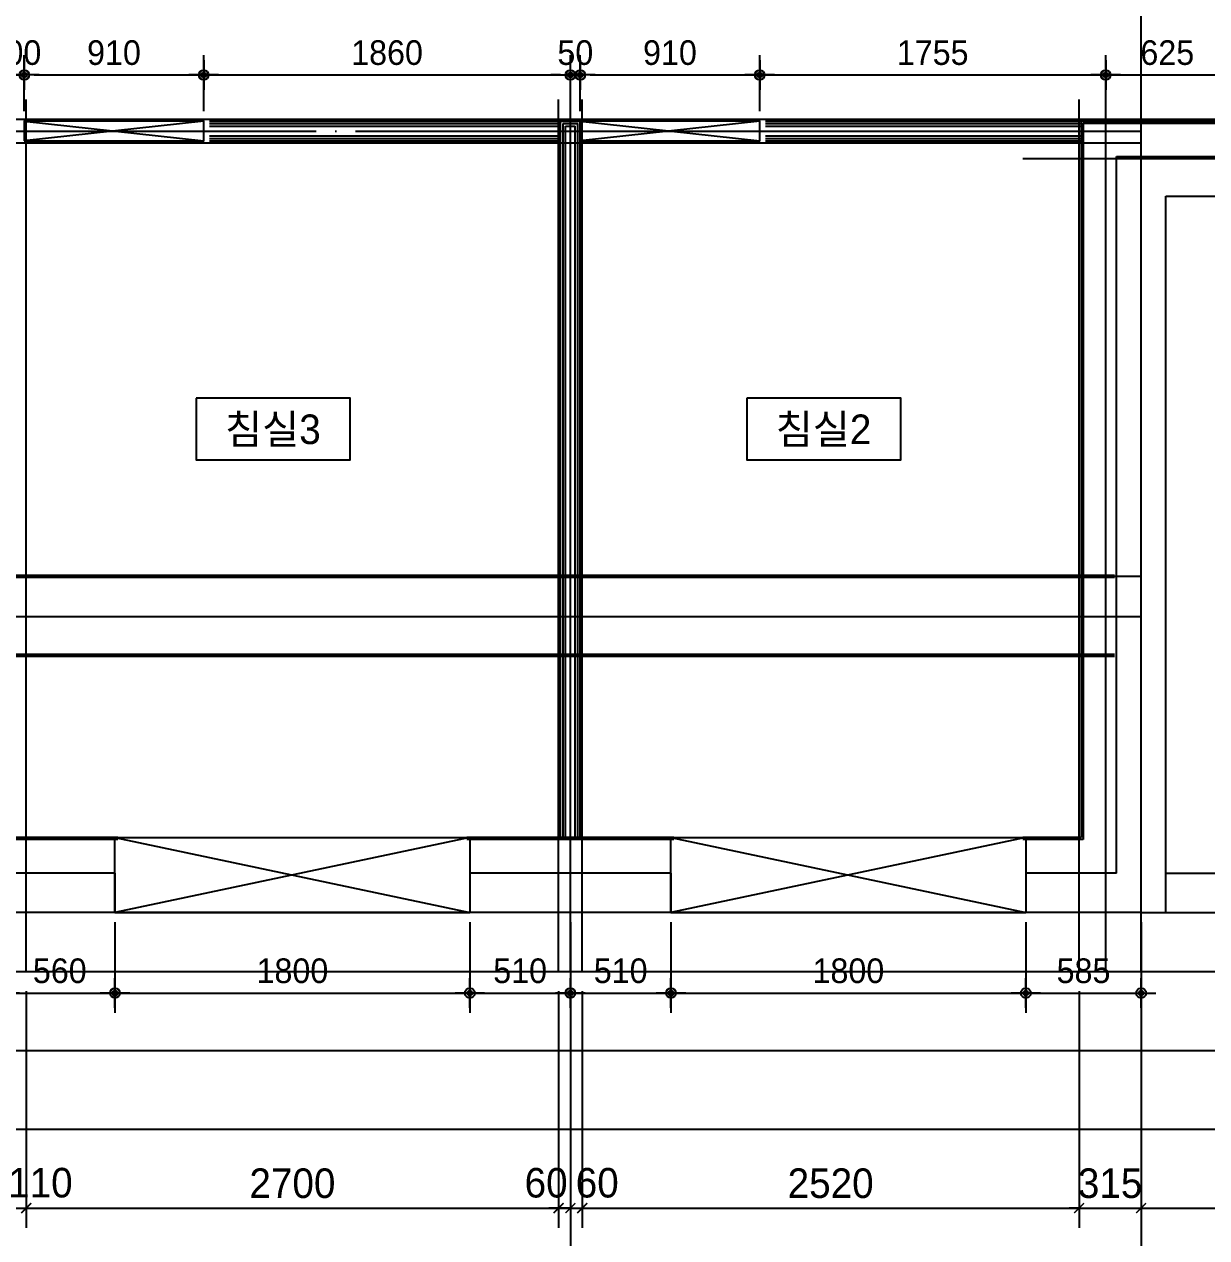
# Model space of a CAD drawing. Header units: millimetres. Extents: x 0 to 92204, y -190080 to 23760.
# Drawn here: x 63625 to 69622, y -123756 to -117599 of the extents above; entities that cross this region are included whole.
import ezdxf
from ezdxf.enums import TextEntityAlignment as Align
from ezdxf.xclip import XClip

# ---------------------------------------------------------------- set-up
doc = ezdxf.new("R2010")
doc.units = ezdxf.units.MM
doc.header["$LTSCALE"] = 100
doc.header["$XCLIPFRAME"] = 0
for name, pattern in [('AUDIT_D_220706163347-0', [0]), ('CEN', [62, 60, -1, 0, -1]), ('HIDDEN', [9.525, 6.35, -3.175])]:
    doc.linetypes.add(name, pattern=pattern)
doc.layers.get('defpoints').update_dxf_attribs({"color": 139})
for name, color, linetype in [('AA-XXXX-DIMS', 7, 'Continuous'), ('CEN_CON', 1, 'CEN'), ('CEN_WALL', 12, 'CEN'), ('CONC', 2, 'Continuous'), ('DIM', 7, 'AUDIT_D_220706163347-0'), ('ELE3_CON', 7, 'Continuous'), ('MC', 135, 'Continuous'), ('WAL_DRY', 7, 'Continuous'), ('실명', 3, 'AUDIT_D_220706163347-0'), ('실명박스', 7, 'AUDIT_D_220706163347-0'), ('창호-open', 4, 'Continuous'), ('확장', 8, 'HIDDEN')]:
    doc.layers.add(name, color=color, linetype=linetype)
doc.styles.add('HAUD01', font='Dotum.ttf')
doc.styles.add('돋움', font='Dotum.ttf')
doc.styles.add('맑은고딕', font='malgun.ttf', dxfattribs={"width": 0.9})
doc.dimstyles.new('DIM-50', dxfattribs={"dimscale": 50, "dimtxt": 3, "dimasz": 1, "dimexe": 2, "dimexo": 2, "dimgap": 1, "dimtad": 1, "dimdec": 0, "dimzin": 0, "dimdsep": 46, "dimtxsty": '맑은고딕', "dimblk1": 'DIMDOT', "dimblk2": 'DIMDOT', "dimsah": 1, "dimcen": 0.09, "dimdle": 2, "dimclrd": 7, "dimclre": 7, "dimclrt": 3, "dimadec": 0, "dimazin": 0, "dimtfac": 1, "dimtdec": 0, "dimtix": 1, "dimtmove": 2, "dimatfit": 3, "dimldrblk": 'DIMDOT', "dimfxl": 1, "dimtolj": 1, "dimtzin": 0, "dimarcsym": 0})
doc.dimstyles.new('MCDIM-50', dxfattribs={"dimscale": 50, "dimtxt": 3, "dimasz": 1, "dimexe": 2, "dimexo": 2, "dimgap": 1, "dimtad": 1, "dimdec": 0, "dimzin": 0, "dimdsep": 46, "dimtxsty": '맑은고딕', "dimblk1": 'ARCHTICK', "dimblk2": 'ARCHTICK', "dimsah": 1, "dimcen": 0.09, "dimdle": 2, "dimclrd": 7, "dimclre": 7, "dimclrt": 3, "dimadec": 0, "dimazin": 0, "dimtfac": 1, "dimtdec": 0, "dimtix": 1, "dimtmove": 2, "dimatfit": 3, "dimldrblk": 'ARCHTICK', "dimfxl": 1, "dimtolj": 1, "dimtzin": 0, "dimarcsym": 0})
doc.dimstyles.new('내부100', dxfattribs={"dimscale": 50, "dimtxt": 2.5, "dimasz": 1, "dimexe": 2, "dimexo": 1, "dimgap": 1, "dimtad": 1, "dimdec": 0, "dimzin": 0, "dimdsep": 46, "dimtxsty": '돋움', "dimblk1": 'DIMDOT', "dimblk2": 'DIMDOT', "dimsah": 1, "dimcen": 0.09, "dimdle": 2, "dimclrd": 7, "dimclre": 7, "dimclrt": 3, "dimadec": 0, "dimazin": 0, "dimtfac": 1, "dimtdec": 0, "dimtix": 1, "dimtmove": 2, "dimatfit": 3, "dimldrblk": 'DIMDOT', "dimfxl": 1, "dimtolj": 1, "dimtzin": 0, "dimarcsym": 0})

# ---------------------------------------------------------------- blocks, each defined once
blk = doc.blocks.new('U-121A(확장)1', base_point=(300293.2, -148733.3))
at = {"layer": 'CEN_CON'}
for p, q in [((314628.2, -149033.3), (314628.2, -141708.3)), ((314628.2, -149033.3), (314628.2, -141708.3)), ((314448.2, -149033.3), (314448.2, -144608.3)), ((314628.2, -148733.3), (299993.2, -148733.3)), ((314628.2, -148733.3), (329263.2, -148733.3))]:
    blk.add_line(p, q, dxfattribs=at)
at = {"layer": 'CEN_WALL'}
for p, q in [((311733.2, -149033.3), (311733.2, -144608.3)), ((304443.2, -144768.3), (314628.2, -144768.3)), ((314028.2, -144908.3), (317683.2, -144908.3)), ((314628.2, -147233.3), (304443.2, -147233.3))]:
    blk.add_line(p, q, dxfattribs=at)
at = {"layer": 'CONC'}
for p, q in [((314503.2, -148533.3), (314503.2, -144898.3)), ((314503.2, -144898.3), (315073.2, -144898.3)), ((314753.2, -148733.3), (314753.2, -145098.3)), ((314753.2, -145098.3), (315073.2, -145098.3)), ((309423.2, -148533.3), (308303.2, -148533.3)), ((309423.2, -148533.3), (309423.2, -148733.3)), ((312243.2, -148533.3), (311223.2, -148533.3)), ((311223.2, -148533.3), (311223.2, -148733.3)), ((312243.2, -148533.3), (312243.2, -148733.3)), ((314503.2, -148533.3), (314043.2, -148533.3)), ((314043.2, -148533.3), (314043.2, -148733.3)), ((309423.2, -148733.3), (308303.2, -148733.3)), ((312243.2, -148733.3), (311223.2, -148733.3)), ((314628.2, -148733.3), (314043.2, -148733.3)), ((314628.2, -148733.3), (314753.2, -148733.3))]:
    blk.add_line(p, q, dxfattribs=at)
at = {"layer": 'ELE3_CON'}
for p, q in [((314753.2, -148533.3), (317193.2, -148533.3)), ((309423.2, -148733.3), (311223.2, -148733.3)), ((312243.2, -148733.3), (314043.2, -148733.3)), ((314753.2, -148733.3), (317193.2, -148733.3))]:
    blk.add_line(p, q, dxfattribs=at)
at = {"layer": 'MC'}
for p, q in [((308973.2, -149033.3), (308973.2, -144608.3)), ((311673.2, -149033.3), (311673.2, -144608.3)), ((311793.2, -149033.3), (311793.2, -144608.3)), ((314313.2, -149033.3), (314313.2, -144608.3)), ((304443.2, -144708.3), (317683.2, -144708.3)), ((304443.2, -144828.3), (314628.2, -144828.3)), ((314628.2, -147028.3), (304443.2, -147028.3))]:
    blk.add_line(p, q, dxfattribs=at)
at = {"layer": 'WAL_DRY'}
for p, q in [((309903.2, -144718.3), (311683.2, -144718.3)), ((309903.2, -144730.8), (311683.2, -144730.8)), ((309903.2, -144743.3), (311683.2, -144743.3)), ((311683.2, -148353.3), (311683.2, -144718.3)), ((311683.2, -144718.3), (311783.2, -144718.3)), ((311695.7, -148353.3), (311695.7, -144730.8)), ((311695.7, -144730.8), (311770.7, -144730.8)), ((311708.2, -148353.3), (311708.2, -144743.3)), ((311708.2, -144743.3), (311758.2, -144743.3)), ((311758.2, -148353.3), (311758.2, -144743.3)), ((311770.7, -148353.3), (311770.7, -144730.8)), ((311783.2, -148353.3), (311783.2, -144718.3)), ((312723.2, -144718.3), (314323.2, -144718.3)), ((312723.2, -144730.8), (314323.2, -144730.8)), ((312723.2, -144743.3), (314323.2, -144743.3)), ((314323.2, -144718.3), (314323.2, -148353.3)), ((314323.2, -144718.3), (315088.2, -144718.3)), ((314333.2, -144728.3), (315088.2, -144728.3)), ((314333.2, -144728.3), (314333.2, -148363.3)), ((309903.2, -144793.3), (311683.2, -144793.3)), ((309903.2, -144805.8), (311683.2, -144805.8)), ((312723.2, -144793.3), (314323.2, -144793.3)), ((312723.2, -144805.8), (314323.2, -144805.8)), ((309903.2, -144818.3), (311683.2, -144818.3)), ((312723.2, -144818.3), (314323.2, -144818.3)), ((309438.2, -148353.3), (308288.2, -148353.3)), ((309438.2, -148363.3), (308288.2, -148363.3)), ((312258.2, -148353.3), (311208.2, -148353.3)), ((312258.2, -148363.3), (311208.2, -148363.3)), ((314323.2, -148353.3), (314028.2, -148353.3)), ((314333.2, -148363.3), (314028.2, -148363.3))]:
    blk.add_line(p, q, dxfattribs=at)
at = {"layer": '확장', "ltscale": 0.5, "const_width": 20, "flags": 128}
for points in [[(304543.2, -147028.3), (314493.2, -147028.3)], [(304543.2, -147428.3), (314493.2, -147428.3)]]:
    blk.add_lwpolyline(points, dxfattribs=at)
blk = doc.blocks.new('DIMDOT')
at = {"layer": 'AA-XXXX-DIMS'}
for p, q in [((0, -1.5), (0, 1.5)), ((-1.5, 0), (1.5, 0))]:
    blk.add_line(p, q, dxfattribs=at)
for radius in [0.5, 0.25]:
    blk.add_circle((0, 0), radius, dxfattribs=at)
blk = doc.blocks.new('*D2961')
at = {"layer": 'defpoints', "color": 0, "transparency": 16777216}
for p in [(13370.6, -146165.9), (16240.6, -146165.9), (16240.6, -147765.9)]:
    blk.add_point(p, dxfattribs=at)
at = {"layer": 'DIM', "color": 7, "lineweight": -2, "transparency": 16777216}
for p, q in [((13370.6, -146265.9), (13370.6, -147865.9)), ((16240.6, -146265.9), (16240.6, -147865.9)), ((13420.6, -147765.9), (16190.6, -147765.9))]:
    blk.add_line(p, q, dxfattribs=at)
at = {"layer": 'DIM', "color": 7, "lineweight": -2, "transparency": 16777216, "xscale": 50, "yscale": 50, "zscale": 50, "rotation": 180}
blk.add_blockref('DIMDOT', (13370.6, -147765.9), dxfattribs=at)
at = {"layer": 'DIM', "color": 7, "lineweight": -2, "transparency": 16777216, "xscale": 50, "yscale": 50, "zscale": 50}
blk.add_blockref('DIMDOT', (16240.6, -147765.9), dxfattribs=at)
at = {"layer": 'DIM', "color": 3, "transparency": 16777216, "insert": (14805.6, -147640.8), "char_height": 150, "attachment_point": 5, "style": 'HAUD01'}
blk.add_mtext('\\A1;2870', dxfattribs=at)
blk = doc.blocks.new('*D2962')
at = {"layer": 'defpoints', "color": 0, "transparency": 16777216}
for p in [(16240.6, -146165.9), (19135.6, -146165.9), (19135.6, -147765.9)]:
    blk.add_point(p, dxfattribs=at)
at = {"layer": 'DIM', "color": 7, "lineweight": -2, "transparency": 16777216}
for p, q in [((16240.6, -146265.9), (16240.6, -147865.9)), ((19135.6, -146265.9), (19135.6, -147865.9)), ((16290.6, -147765.9), (19085.6, -147765.9))]:
    blk.add_line(p, q, dxfattribs=at)
at = {"layer": 'DIM', "color": 7, "lineweight": -2, "transparency": 16777216, "xscale": 50, "yscale": 50, "zscale": 50, "rotation": 180}
blk.add_blockref('DIMDOT', (16240.6, -147765.9), dxfattribs=at)
at = {"layer": 'DIM', "color": 7, "lineweight": -2, "transparency": 16777216, "xscale": 50, "yscale": 50, "zscale": 50}
blk.add_blockref('DIMDOT', (19135.6, -147765.9), dxfattribs=at)
at = {"layer": 'DIM', "color": 3, "transparency": 16777216, "insert": (17688.1, -147640.8), "char_height": 150, "attachment_point": 5, "style": 'HAUD01'}
blk.add_mtext('\\A1;2895', dxfattribs=at)
blk = doc.blocks.new('*D2963')
at = {"layer": 'defpoints', "color": 0, "transparency": 16777216}
for p in [(19135.6, -146165.9), (21955.6, -146165.9), (21955.6, -147765.9)]:
    blk.add_point(p, dxfattribs=at)
at = {"layer": 'DIM', "color": 7, "lineweight": -2, "transparency": 16777216}
for p, q in [((19135.6, -146265.9), (19135.6, -147865.9)), ((21955.6, -146265.9), (21955.6, -147865.9)), ((19185.6, -147765.9), (21905.6, -147765.9))]:
    blk.add_line(p, q, dxfattribs=at)
at = {"layer": 'DIM', "color": 7, "lineweight": -2, "transparency": 16777216, "xscale": 50, "yscale": 50, "zscale": 50, "rotation": 180}
blk.add_blockref('DIMDOT', (19135.6, -147765.9), dxfattribs=at)
at = {"layer": 'DIM', "color": 7, "lineweight": -2, "transparency": 16777216, "xscale": 50, "yscale": 50, "zscale": 50}
blk.add_blockref('DIMDOT', (21955.6, -147765.9), dxfattribs=at)
at = {"layer": 'DIM', "color": 3, "transparency": 16777216, "insert": (20545.6, -147640.8), "char_height": 150, "attachment_point": 5, "style": 'HAUD01'}
blk.add_mtext('\\A1;2820', dxfattribs=at)
blk = doc.blocks.new('_ArchTick')
at = {"color": 0, "linetype": 'ByBlock', "const_width": 0.15}
blk.add_lwpolyline([(-0.5, -0.5), (0.5, 0.5)], dxfattribs=at)
blk = doc.blocks.new('*D2971')
at = {"layer": 'defpoints', "color": 0, "linetype": 'ByBlock', "transparency": 16777216}
for p in [(13370.6, -146165.9), (13480.6, -146165.9), (13480.6, -147365.9)]:
    blk.add_point(p, dxfattribs=at)
at = {"layer": 'DIM', "color": 7, "linetype": 'ByBlock', "lineweight": -2, "transparency": 16777216}
for p, q in [((13370.6, -146265.9), (13370.6, -147465.9)), ((13480.6, -146265.9), (13480.6, -147465.9)), ((13270.6, -147365.9), (13580.6, -147365.9))]:
    blk.add_line(p, q, dxfattribs=at)
at = {"layer": 'DIM', "color": 7, "linetype": 'ByBlock', "lineweight": -2, "transparency": 16777216, "xscale": 50, "yscale": 50, "zscale": 50, "rotation": 180}
blk.add_blockref('_ArchTick', (13370.6, -147365.9), dxfattribs=at)
at = {"layer": 'DIM', "color": 7, "linetype": 'ByBlock', "lineweight": -2, "transparency": 16777216, "xscale": 50, "yscale": 50, "zscale": 50}
blk.add_blockref('_ArchTick', (13480.6, -147365.9), dxfattribs=at)
at = {"layer": 'DIM', "color": 3, "linetype": 'ByBlock', "transparency": 16777216, "insert": (13552.4, -147238), "char_height": 150, "attachment_point": 5, "style": 'HAUD01'}
blk.add_mtext('\\A1;110', dxfattribs=at)
blk = doc.blocks.new('*D2972')
at = {"layer": 'defpoints', "color": 0, "linetype": 'ByBlock', "transparency": 16777216}
for p in [(13480.6, -146165.9), (16180.6, -146165.9), (16180.6, -147365.9)]:
    blk.add_point(p, dxfattribs=at)
at = {"layer": 'DIM', "color": 7, "linetype": 'ByBlock', "lineweight": -2, "transparency": 16777216}
for p, q in [((13480.6, -146265.9), (13480.6, -147465.9)), ((16180.6, -146265.9), (16180.6, -147465.9)), ((13380.6, -147365.9), (16280.6, -147365.9))]:
    blk.add_line(p, q, dxfattribs=at)
at = {"layer": 'DIM', "color": 7, "linetype": 'ByBlock', "lineweight": -2, "transparency": 16777216, "xscale": 50, "yscale": 50, "zscale": 50, "rotation": 180}
blk.add_blockref('_ArchTick', (13480.6, -147365.9), dxfattribs=at)
at = {"layer": 'DIM', "color": 7, "linetype": 'ByBlock', "lineweight": -2, "transparency": 16777216, "xscale": 50, "yscale": 50, "zscale": 50}
blk.add_blockref('_ArchTick', (16180.6, -147365.9), dxfattribs=at)
at = {"layer": 'DIM', "color": 3, "linetype": 'ByBlock', "transparency": 16777216, "insert": (14830.6, -147240.8), "char_height": 150, "attachment_point": 5, "style": 'HAUD01'}
blk.add_mtext('\\A1;2700', dxfattribs=at)
blk = doc.blocks.new('*D2973')
at = {"layer": 'defpoints', "color": 0, "linetype": 'ByBlock', "transparency": 16777216}
for p in [(16180.6, -146165.9), (16240.6, -146165.9), (16240.6, -147365.9)]:
    blk.add_point(p, dxfattribs=at)
at = {"layer": 'DIM', "color": 7, "linetype": 'ByBlock', "lineweight": -2, "transparency": 16777216}
for p, q in [((16180.6, -146265.9), (16180.6, -147465.9)), ((16240.6, -146265.9), (16240.6, -147465.9)), ((16180.6, -147365.9), (16130.6, -147365.9)), ((16180.6, -147365.9), (16240.6, -147365.9)), ((16240.6, -147365.9), (16290.6, -147365.9))]:
    blk.add_line(p, q, dxfattribs=at)
at = {"layer": 'DIM', "color": 7, "linetype": 'ByBlock', "lineweight": -2, "transparency": 16777216, "xscale": 50, "yscale": 50, "zscale": 50}
blk.add_blockref('_ArchTick', (16180.6, -147365.9), dxfattribs=at)
at = {"layer": 'DIM', "color": 7, "linetype": 'ByBlock', "lineweight": -2, "transparency": 16777216, "xscale": 50, "yscale": 50, "zscale": 50, "rotation": 180}
blk.add_blockref('_ArchTick', (16240.6, -147365.9), dxfattribs=at)
at = {"layer": 'DIM', "color": 3, "linetype": 'ByBlock', "transparency": 16777216, "insert": (16117.4, -147238.4), "char_height": 150, "attachment_point": 5, "style": 'HAUD01'}
blk.add_mtext('\\A1;60', dxfattribs=at)
blk = doc.blocks.new('*D2974')
at = {"layer": 'defpoints', "color": 0, "linetype": 'ByBlock', "transparency": 16777216}
for p in [(16240.6, -146165.9), (16300.6, -146165.9), (16300.6, -147365.9)]:
    blk.add_point(p, dxfattribs=at)
at = {"layer": 'DIM', "color": 7, "linetype": 'ByBlock', "lineweight": -2, "transparency": 16777216}
for p, q in [((16240.6, -146265.9), (16240.6, -147465.9)), ((16300.6, -146265.9), (16300.6, -147465.9)), ((16240.6, -147365.9), (16190.6, -147365.9)), ((16240.6, -147365.9), (16300.6, -147365.9)), ((16300.6, -147365.9), (16350.6, -147365.9))]:
    blk.add_line(p, q, dxfattribs=at)
at = {"layer": 'DIM', "color": 7, "linetype": 'ByBlock', "lineweight": -2, "transparency": 16777216, "xscale": 50, "yscale": 50, "zscale": 50}
blk.add_blockref('_ArchTick', (16240.6, -147365.9), dxfattribs=at)
at = {"layer": 'DIM', "color": 7, "linetype": 'ByBlock', "lineweight": -2, "transparency": 16777216, "xscale": 50, "yscale": 50, "zscale": 50, "rotation": 180}
blk.add_blockref('_ArchTick', (16300.6, -147365.9), dxfattribs=at)
at = {"layer": 'DIM', "color": 3, "linetype": 'ByBlock', "transparency": 16777216, "insert": (16376.7, -147238.4), "char_height": 150, "attachment_point": 5, "style": 'HAUD01'}
blk.add_mtext('\\A1;60', dxfattribs=at)
blk = doc.blocks.new('*D2975')
at = {"layer": 'defpoints', "color": 0, "linetype": 'ByBlock', "transparency": 16777216}
for p in [(16300.6, -146165.9), (18820.6, -146165.9), (18820.6, -147365.9)]:
    blk.add_point(p, dxfattribs=at)
at = {"layer": 'DIM', "color": 7, "linetype": 'ByBlock', "lineweight": -2, "transparency": 16777216}
for p, q in [((16300.6, -146265.9), (16300.6, -147465.9)), ((18820.6, -146265.9), (18820.6, -147465.9)), ((16200.6, -147365.9), (18920.6, -147365.9))]:
    blk.add_line(p, q, dxfattribs=at)
at = {"layer": 'DIM', "color": 7, "linetype": 'ByBlock', "lineweight": -2, "transparency": 16777216, "xscale": 50, "yscale": 50, "zscale": 50, "rotation": 180}
blk.add_blockref('_ArchTick', (16300.6, -147365.9), dxfattribs=at)
at = {"layer": 'DIM', "color": 7, "linetype": 'ByBlock', "lineweight": -2, "transparency": 16777216, "xscale": 50, "yscale": 50, "zscale": 50}
blk.add_blockref('_ArchTick', (18820.6, -147365.9), dxfattribs=at)
at = {"layer": 'DIM', "color": 3, "linetype": 'ByBlock', "transparency": 16777216, "insert": (17560.6, -147240.8), "char_height": 150, "attachment_point": 5, "style": 'HAUD01'}
blk.add_mtext('\\A1;2520', dxfattribs=at)
blk = doc.blocks.new('*D2976')
at = {"layer": 'defpoints', "color": 0, "linetype": 'ByBlock', "transparency": 16777216}
for p in [(18820.6, -146165.9), (19135.6, -146165.9), (19135.6, -147365.9)]:
    blk.add_point(p, dxfattribs=at)
at = {"layer": 'DIM', "color": 7, "linetype": 'ByBlock', "lineweight": -2, "transparency": 16777216}
for p, q in [((18820.6, -146265.9), (18820.6, -147465.9)), ((19135.6, -146265.9), (19135.6, -147465.9)), ((18820.6, -147365.9), (18770.6, -147365.9)), ((18820.6, -147365.9), (19135.6, -147365.9)), ((19135.6, -147365.9), (19185.6, -147365.9))]:
    blk.add_line(p, q, dxfattribs=at)
at = {"layer": 'DIM', "color": 7, "linetype": 'ByBlock', "lineweight": -2, "transparency": 16777216, "xscale": 50, "yscale": 50, "zscale": 50}
blk.add_blockref('_ArchTick', (18820.6, -147365.9), dxfattribs=at)
at = {"layer": 'DIM', "color": 7, "linetype": 'ByBlock', "lineweight": -2, "transparency": 16777216, "xscale": 50, "yscale": 50, "zscale": 50, "rotation": 180}
blk.add_blockref('_ArchTick', (19135.6, -147365.9), dxfattribs=at)
at = {"layer": 'DIM', "color": 3, "linetype": 'ByBlock', "transparency": 16777216, "insert": (18978.1, -147240.8), "char_height": 150, "attachment_point": 5, "style": 'HAUD01'}
blk.add_mtext('\\A1;315', dxfattribs=at)
blk = doc.blocks.new('*D1285')
at = {"layer": 'defpoints', "color": 0, "transparency": 16777216}
for p in [(63524.5, -122105.9), (64084.5, -122105.9), (64084.5, -122515.2)]:
    blk.add_point(p, dxfattribs=at)
at = {"layer": 'DIM', "color": 7, "lineweight": -2, "transparency": 16777216}
for p, q in [((63524.5, -122155.9), (63524.5, -122615.2)), ((64084.5, -122155.9), (64084.5, -122615.2)), ((63574.5, -122515.2), (64034.5, -122515.2))]:
    blk.add_line(p, q, dxfattribs=at)
at = {"layer": 'DIM', "color": 7, "lineweight": -2, "transparency": 16777216, "xscale": 50, "yscale": 50, "zscale": 50, "rotation": 180}
blk.add_blockref('DIMDOT', (63524.5, -122515.2), dxfattribs=at)
at = {"layer": 'DIM', "color": 7, "lineweight": -2, "transparency": 16777216, "xscale": 50, "yscale": 50, "zscale": 50}
blk.add_blockref('DIMDOT', (64084.5, -122515.2), dxfattribs=at)
at = {"layer": 'DIM', "color": 3, "transparency": 16777216, "insert": (63804.5, -122402.6), "char_height": 125, "attachment_point": 5, "style": '돋움'}
blk.add_mtext('\\A1;560', dxfattribs=at)
blk = doc.blocks.new('*D1286')
at = {"layer": 'defpoints', "color": 0, "transparency": 16777216}
for p in [(64084.5, -122105.9), (65884.5, -122105.9), (65884.5, -122515.2)]:
    blk.add_point(p, dxfattribs=at)
at = {"layer": 'DIM', "color": 7, "lineweight": -2, "transparency": 16777216}
for p, q in [((64084.5, -122155.9), (64084.5, -122615.2)), ((65884.5, -122155.9), (65884.5, -122615.2)), ((64134.5, -122515.2), (65834.5, -122515.2))]:
    blk.add_line(p, q, dxfattribs=at)
at = {"layer": 'DIM', "color": 7, "lineweight": -2, "transparency": 16777216, "xscale": 50, "yscale": 50, "zscale": 50, "rotation": 180}
blk.add_blockref('DIMDOT', (64084.5, -122515.2), dxfattribs=at)
at = {"layer": 'DIM', "color": 7, "lineweight": -2, "transparency": 16777216, "xscale": 50, "yscale": 50, "zscale": 50}
blk.add_blockref('DIMDOT', (65884.5, -122515.2), dxfattribs=at)
at = {"layer": 'DIM', "color": 3, "transparency": 16777216, "insert": (64984.5, -122402.6), "char_height": 125, "attachment_point": 5, "style": '돋움'}
blk.add_mtext('\\A1;1800', dxfattribs=at)
blk = doc.blocks.new('*D1287')
at = {"layer": 'defpoints', "color": 0, "transparency": 16777216}
for p in [(65884.5, -122105.9), (66394.5, -122105.9), (66394.5, -122515.2)]:
    blk.add_point(p, dxfattribs=at)
at = {"layer": 'DIM', "color": 7, "lineweight": -2, "transparency": 16777216}
for p, q in [((65884.5, -122155.9), (65884.5, -122615.2)), ((66394.5, -122155.9), (66394.5, -122615.2)), ((65934.5, -122515.2), (66344.5, -122515.2))]:
    blk.add_line(p, q, dxfattribs=at)
at = {"layer": 'DIM', "color": 7, "lineweight": -2, "transparency": 16777216, "xscale": 50, "yscale": 50, "zscale": 50, "rotation": 180}
blk.add_blockref('DIMDOT', (65884.5, -122515.2), dxfattribs=at)
at = {"layer": 'DIM', "color": 7, "lineweight": -2, "transparency": 16777216, "xscale": 50, "yscale": 50, "zscale": 50}
blk.add_blockref('DIMDOT', (66394.5, -122515.2), dxfattribs=at)
at = {"layer": 'DIM', "color": 3, "transparency": 16777216, "insert": (66139.5, -122402.6), "char_height": 125, "attachment_point": 5, "style": '돋움'}
blk.add_mtext('\\A1;510', dxfattribs=at)
blk = doc.blocks.new('*D1288')
at = {"layer": 'defpoints', "color": 0, "transparency": 16777216}
for p in [(66394.5, -122105.9), (66904.5, -122105.9), (66904.5, -122515.2)]:
    blk.add_point(p, dxfattribs=at)
at = {"layer": 'DIM', "color": 7, "lineweight": -2, "transparency": 16777216}
for p, q in [((66394.5, -122155.9), (66394.5, -122615.2)), ((66904.5, -122155.9), (66904.5, -122615.2)), ((66444.5, -122515.2), (66854.5, -122515.2))]:
    blk.add_line(p, q, dxfattribs=at)
at = {"layer": 'DIM', "color": 7, "lineweight": -2, "transparency": 16777216, "xscale": 50, "yscale": 50, "zscale": 50, "rotation": 180}
blk.add_blockref('DIMDOT', (66394.5, -122515.2), dxfattribs=at)
at = {"layer": 'DIM', "color": 7, "lineweight": -2, "transparency": 16777216, "xscale": 50, "yscale": 50, "zscale": 50}
blk.add_blockref('DIMDOT', (66904.5, -122515.2), dxfattribs=at)
at = {"layer": 'DIM', "color": 3, "transparency": 16777216, "insert": (66649.5, -122402.6), "char_height": 125, "attachment_point": 5, "style": '돋움'}
blk.add_mtext('\\A1;510', dxfattribs=at)
blk = doc.blocks.new('*D1289')
at = {"layer": 'defpoints', "color": 0, "transparency": 16777216}
for p in [(66904.5, -122105.9), (68704.5, -122105.9), (68704.5, -122515.2)]:
    blk.add_point(p, dxfattribs=at)
at = {"layer": 'DIM', "color": 7, "lineweight": -2, "transparency": 16777216}
for p, q in [((66904.5, -122155.9), (66904.5, -122615.2)), ((68704.5, -122155.9), (68704.5, -122615.2)), ((66954.5, -122515.2), (68654.5, -122515.2))]:
    blk.add_line(p, q, dxfattribs=at)
at = {"layer": 'DIM', "color": 7, "lineweight": -2, "transparency": 16777216, "xscale": 50, "yscale": 50, "zscale": 50, "rotation": 180}
blk.add_blockref('DIMDOT', (66904.5, -122515.2), dxfattribs=at)
at = {"layer": 'DIM', "color": 7, "lineweight": -2, "transparency": 16777216, "xscale": 50, "yscale": 50, "zscale": 50}
blk.add_blockref('DIMDOT', (68704.5, -122515.2), dxfattribs=at)
at = {"layer": 'DIM', "color": 3, "transparency": 16777216, "insert": (67804.5, -122402.6), "char_height": 125, "attachment_point": 5, "style": '돋움'}
blk.add_mtext('\\A1;1800', dxfattribs=at)
blk = doc.blocks.new('*D1290')
at = {"layer": 'defpoints', "color": 0, "transparency": 16777216}
for p in [(68704.5, -122105.9), (69289.5, -122105.9), (69289.5, -122515.2)]:
    blk.add_point(p, dxfattribs=at)
at = {"layer": 'DIM', "color": 7, "lineweight": -2, "transparency": 16777216}
for p, q in [((68704.5, -122155.9), (68704.5, -122615.2)), ((69289.5, -122155.9), (69289.5, -122615.2)), ((68754.5, -122515.2), (69239.5, -122515.2))]:
    blk.add_line(p, q, dxfattribs=at)
at = {"layer": 'DIM', "color": 7, "lineweight": -2, "transparency": 16777216, "xscale": 50, "yscale": 50, "zscale": 50, "rotation": 180}
blk.add_blockref('DIMDOT', (68704.5, -122515.2), dxfattribs=at)
at = {"layer": 'DIM', "color": 7, "lineweight": -2, "transparency": 16777216, "xscale": 50, "yscale": 50, "zscale": 50}
blk.add_blockref('DIMDOT', (69289.5, -122515.2), dxfattribs=at)
at = {"layer": 'DIM', "color": 3, "transparency": 16777216, "insert": (68997, -122402.6), "char_height": 125, "attachment_point": 5, "style": '돋움'}
blk.add_mtext('\\A1;585', dxfattribs=at)
blk = doc.blocks.new('*D1312')
at = {"layer": 'defpoints', "color": 0, "transparency": 16777216}
for p in [(63624.5, -117856.4), (63524.5, -118090.9), (63624.5, -118090.9)]:
    blk.add_point(p, dxfattribs=at)
at = {"layer": 'DIM', "color": 7, "lineweight": -2, "transparency": 16777216}
for p, q in [((63524.5, -118040.9), (63524.5, -117756.4)), ((63624.5, -118040.9), (63624.5, -117756.4)), ((63474.5, -117856.4), (63424.5, -117856.4)), ((63524.5, -117856.4), (63624.5, -117856.4)), ((63674.5, -117856.4), (63724.5, -117856.4))]:
    blk.add_line(p, q, dxfattribs=at)
at = {"layer": 'DIM', "color": 7, "lineweight": -2, "transparency": 16777216, "xscale": 50, "yscale": 50, "zscale": 50}
blk.add_blockref('DIMDOT', (63524.5, -117856.4), dxfattribs=at)
at = {"layer": 'DIM', "color": 7, "lineweight": -2, "transparency": 16777216, "xscale": 50, "yscale": 50, "zscale": 50, "rotation": 180}
blk.add_blockref('DIMDOT', (63624.5, -117856.4), dxfattribs=at)
at = {"layer": 'DIM', "color": 3, "transparency": 16777216, "insert": (63574.5, -117743.9), "char_height": 125, "attachment_point": 5, "style": '돋움'}
blk.add_mtext('\\A1;100', dxfattribs=at)
blk = doc.blocks.new('*D1313')
at = {"layer": 'defpoints', "color": 0, "transparency": 16777216}
for p in [(64534.5, -117856.4), (63624.5, -118090.9), (64534.5, -118090.9)]:
    blk.add_point(p, dxfattribs=at)
at = {"layer": 'DIM', "color": 7, "lineweight": -2, "transparency": 16777216}
for p, q in [((63624.5, -118040.9), (63624.5, -117756.4)), ((64534.5, -118040.9), (64534.5, -117756.4)), ((63674.5, -117856.4), (64484.5, -117856.4))]:
    blk.add_line(p, q, dxfattribs=at)
at = {"layer": 'DIM', "color": 7, "lineweight": -2, "transparency": 16777216, "xscale": 50, "yscale": 50, "zscale": 50, "rotation": 180}
blk.add_blockref('DIMDOT', (63624.5, -117856.4), dxfattribs=at)
at = {"layer": 'DIM', "color": 7, "lineweight": -2, "transparency": 16777216, "xscale": 50, "yscale": 50, "zscale": 50}
blk.add_blockref('DIMDOT', (64534.5, -117856.4), dxfattribs=at)
at = {"layer": 'DIM', "color": 3, "transparency": 16777216, "insert": (64079.5, -117743.9), "char_height": 125, "attachment_point": 5, "style": '돋움'}
blk.add_mtext('\\A1;910', dxfattribs=at)
blk = doc.blocks.new('*D1314')
at = {"layer": 'defpoints', "color": 0, "transparency": 16777216}
for p in [(66394.5, -117856.4), (64534.5, -118090.9), (66394.5, -118090.9)]:
    blk.add_point(p, dxfattribs=at)
at = {"layer": 'DIM', "color": 7, "lineweight": -2, "transparency": 16777216}
for p, q in [((64534.5, -118040.9), (64534.5, -117756.4)), ((66394.5, -118040.9), (66394.5, -117756.4)), ((64584.5, -117856.4), (66344.5, -117856.4))]:
    blk.add_line(p, q, dxfattribs=at)
at = {"layer": 'DIM', "color": 7, "lineweight": -2, "transparency": 16777216, "xscale": 50, "yscale": 50, "zscale": 50, "rotation": 180}
blk.add_blockref('DIMDOT', (64534.5, -117856.4), dxfattribs=at)
at = {"layer": 'DIM', "color": 7, "lineweight": -2, "transparency": 16777216, "xscale": 50, "yscale": 50, "zscale": 50}
blk.add_blockref('DIMDOT', (66394.5, -117856.4), dxfattribs=at)
at = {"layer": 'DIM', "color": 3, "transparency": 16777216, "insert": (65464.5, -117743.9), "char_height": 125, "attachment_point": 5, "style": '돋움'}
blk.add_mtext('\\A1;1860', dxfattribs=at)
blk = doc.blocks.new('*D1315')
at = {"layer": 'defpoints', "color": 0, "transparency": 16777216}
for p in [(66444.5, -117856.4), (66394.5, -118090.9), (66444.5, -118090.9)]:
    blk.add_point(p, dxfattribs=at)
at = {"layer": 'DIM', "color": 7, "lineweight": -2, "transparency": 16777216}
for p, q in [((66394.5, -118040.9), (66394.5, -117756.4)), ((66444.5, -118040.9), (66444.5, -117756.4)), ((66344.5, -117856.4), (66294.5, -117856.4)), ((66394.5, -117856.4), (66444.5, -117856.4)), ((66494.5, -117856.4), (66544.5, -117856.4))]:
    blk.add_line(p, q, dxfattribs=at)
at = {"layer": 'DIM', "color": 7, "lineweight": -2, "transparency": 16777216, "xscale": 50, "yscale": 50, "zscale": 50}
blk.add_blockref('DIMDOT', (66394.5, -117856.4), dxfattribs=at)
at = {"layer": 'DIM', "color": 7, "lineweight": -2, "transparency": 16777216, "xscale": 50, "yscale": 50, "zscale": 50, "rotation": 180}
blk.add_blockref('DIMDOT', (66444.5, -117856.4), dxfattribs=at)
at = {"layer": 'DIM', "color": 3, "transparency": 16777216, "insert": (66419.5, -117743.9), "char_height": 125, "attachment_point": 5, "style": '돋움'}
blk.add_mtext('\\A1;50', dxfattribs=at)
blk = doc.blocks.new('*D1316')
at = {"layer": 'defpoints', "color": 0, "transparency": 16777216}
for p in [(67354.5, -117856.4), (66444.5, -118090.9), (67354.5, -118090.9)]:
    blk.add_point(p, dxfattribs=at)
at = {"layer": 'DIM', "color": 7, "lineweight": -2, "transparency": 16777216}
for p, q in [((66444.5, -118040.9), (66444.5, -117756.4)), ((67354.5, -118040.9), (67354.5, -117756.4)), ((66494.5, -117856.4), (67304.5, -117856.4))]:
    blk.add_line(p, q, dxfattribs=at)
at = {"layer": 'DIM', "color": 7, "lineweight": -2, "transparency": 16777216, "xscale": 50, "yscale": 50, "zscale": 50, "rotation": 180}
blk.add_blockref('DIMDOT', (66444.5, -117856.4), dxfattribs=at)
at = {"layer": 'DIM', "color": 7, "lineweight": -2, "transparency": 16777216, "xscale": 50, "yscale": 50, "zscale": 50}
blk.add_blockref('DIMDOT', (67354.5, -117856.4), dxfattribs=at)
at = {"layer": 'DIM', "color": 3, "transparency": 16777216, "insert": (66899.5, -117743.9), "char_height": 125, "attachment_point": 5, "style": '돋움'}
blk.add_mtext('\\A1;910', dxfattribs=at)
blk = doc.blocks.new('*D1317')
at = {"layer": 'defpoints', "color": 0, "transparency": 16777216}
for p in [(69109.5, -117856.4), (67354.5, -118090.9), (69109.5, -118090.9)]:
    blk.add_point(p, dxfattribs=at)
at = {"layer": 'DIM', "color": 7, "lineweight": -2, "transparency": 16777216}
for p, q in [((67354.5, -118040.9), (67354.5, -117756.4)), ((69109.5, -118040.9), (69109.5, -117756.4)), ((67404.5, -117856.4), (69059.5, -117856.4))]:
    blk.add_line(p, q, dxfattribs=at)
at = {"layer": 'DIM', "color": 7, "lineweight": -2, "transparency": 16777216, "xscale": 50, "yscale": 50, "zscale": 50, "rotation": 180}
blk.add_blockref('DIMDOT', (67354.5, -117856.4), dxfattribs=at)
at = {"layer": 'DIM', "color": 7, "lineweight": -2, "transparency": 16777216, "xscale": 50, "yscale": 50, "zscale": 50}
blk.add_blockref('DIMDOT', (69109.5, -117856.4), dxfattribs=at)
at = {"layer": 'DIM', "color": 3, "transparency": 16777216, "insert": (68232, -117743.9), "char_height": 125, "attachment_point": 5, "style": '돋움'}
blk.add_mtext('\\A1;1755', dxfattribs=at)
blk = doc.blocks.new('*D1318')
at = {"layer": 'defpoints', "color": 0, "transparency": 16777216}
for p in [(69734.5, -117856.4), (69109.5, -118090.9), (69734.5, -118090.9)]:
    blk.add_point(p, dxfattribs=at)
at = {"layer": 'DIM', "color": 7, "lineweight": -2, "transparency": 16777216}
for p, q in [((69109.5, -118040.9), (69109.5, -117756.4)), ((69734.5, -118040.9), (69734.5, -117756.4)), ((69159.5, -117856.4), (69684.5, -117856.4))]:
    blk.add_line(p, q, dxfattribs=at)
at = {"layer": 'DIM', "color": 7, "lineweight": -2, "transparency": 16777216, "xscale": 50, "yscale": 50, "zscale": 50, "rotation": 180}
blk.add_blockref('DIMDOT', (69109.5, -117856.4), dxfattribs=at)
at = {"layer": 'DIM', "color": 7, "lineweight": -2, "transparency": 16777216, "xscale": 50, "yscale": 50, "zscale": 50}
blk.add_blockref('DIMDOT', (69734.5, -117856.4), dxfattribs=at)
at = {"layer": 'DIM', "color": 3, "transparency": 16777216, "insert": (69422, -117743.9), "char_height": 125, "attachment_point": 5, "style": '돋움'}
blk.add_mtext('\\A1;625', dxfattribs=at)
blk = doc.blocks.new('DIM-1108')
at = {"layer": 'DIM', "linetype": 'ByBlock'}
for base, p1, p2, picture, middle in [((13480.6, -147365.9), (13370.6, -146165.9), (13480.6, -146165.9), '*D2971', (13552.4, -147238)), ((16240.6, -147365.9), (16180.6, -146165.9), (16240.6, -146165.9), '*D2973', (16117.4, -147238.4)), ((16300.6, -147365.9), (16240.6, -146165.9), (16300.6, -146165.9), '*D2974', (16376.7, -147238.4))]:
    dim = blk.add_linear_dim(base=base, p1=p1, p2=p2, angle=180, dimstyle='MCDIM-50', override={"dimtxsty": 'HAUD01'}, dxfattribs=at)
    dim.commit()
    dim.dimension.update_dxf_attribs({"geometry": picture, "text_midpoint": middle, "dimtype": 128})
at = {"layer": 'DIM'}
for base, p1, p2, picture, middle in [((16240.6, -147765.9), (13370.6, -146165.9), (16240.6, -146165.9), '*D2961', (14805.6, -147640.8)), ((19135.6, -147765.9), (16240.6, -146165.9), (19135.6, -146165.9), '*D2962', (17688.1, -147640.8)), ((21955.6, -147765.9), (19135.6, -146165.9), (21955.6, -146165.9), '*D2963', (20545.6, -147640.8))]:
    dim = blk.add_linear_dim(base=base, p1=p1, p2=p2, angle=180, dimstyle='DIM-50', override={"dimscale": 50, "dimtxsty": 'HAUD01'}, dxfattribs=at)
    dim.commit()
    dim.dimension.update_dxf_attribs({"geometry": picture, "text_midpoint": middle})
at = {"layer": 'DIM', "linetype": 'ByBlock'}
for base, p1, p2, picture, middle in [((16180.6, -147365.9), (13480.6, -146165.9), (16180.6, -146165.9), '*D2972', (14830.6, -147240.8)), ((18820.6, -147365.9), (16300.6, -146165.9), (18820.6, -146165.9), '*D2975', (17560.6, -147240.8)), ((19135.6, -147365.9), (18820.6, -146165.9), (19135.6, -146165.9), '*D2976', (18978.1, -147240.8))]:
    dim = blk.add_linear_dim(base=base, p1=p1, p2=p2, angle=180, dimstyle='MCDIM-50', override={"dimtxsty": 'HAUD01'}, dxfattribs=at)
    dim.commit()
    dim.dimension.update_dxf_attribs({"geometry": picture, "text_midpoint": middle})

msp = doc.modelspace()

# ---------------------------------------------------------------- linework, layer by layer
at = {"layer": 'defpoints'}
for points in [[(85720.1, -107830.9), (53454.5, -107830.9), (53454.5, -123605.9), (85720.1, -123605.9)], [(85320.1, -108230.9), (53854.5, -108230.9), (53854.5, -123205.9), (85320.1, -123205.9)], [(84920.1, -108630.9), (54254.5, -108630.9), (54254.5, -122805.9), (84920.1, -122805.9)], [(84520.1, -109030.9), (54654.5, -109030.9), (54654.5, -122405.9), (84520.1, -122405.9)]]:
    msp.add_lwpolyline(points, close=True, dxfattribs=at)
at = {"layer": '실명박스'}
for points in [[(64496.1, -119497.3), (64496.1, -119809.8), (65277.7, -119809.8), (65277.7, -119497.3)], [(67288.8, -119497.3), (67288.8, -119809.8), (68070.4, -119809.8), (68070.4, -119497.3)]]:
    msp.add_lwpolyline(points, close=True, dxfattribs=at)
at = {"layer": '창호-open'}
for p, q in [((64534.5, -118090.9), (63624.5, -118190.9)), ((63624.5, -118090.9), (64534.5, -118190.9)), ((67354.5, -118090.9), (66444.5, -118190.9)), ((66444.5, -118090.9), (67354.5, -118190.9)), ((65884.5, -121725.9), (64084.5, -122105.9)), ((64084.5, -121725.9), (65884.5, -122105.9)), ((68704.5, -121725.9), (66904.5, -122105.9)), ((66904.5, -121725.9), (68704.5, -122105.9))]:
    msp.add_line(p, q, dxfattribs=at)
for points in [[(63624.5, -118190.9), (64534.5, -118190.9), (64534.5, -118090.9), (63624.5, -118090.9)], [(66444.5, -118190.9), (67354.5, -118190.9), (67354.5, -118090.9), (66444.5, -118090.9)], [(64084.5, -121725.9), (65884.5, -121725.9), (65884.5, -122105.9), (64084.5, -122105.9)], [(66904.5, -121725.9), (68704.5, -121725.9), (68704.5, -122105.9), (66904.5, -122105.9)]]:
    msp.add_lwpolyline(points, close=True, dxfattribs=at)

# ---------------------------------------------------------------- block references
msp.add_blockref('DIM-1108', (50153.9, 23760))
ref = msp.add_blockref('U-121A(확장)1', (54954.5, -122105.9))
XClip(ref).set_block_clipping_path([(299993.2395842669, -149033.311332551), (329858.8019320485, -135658.3113325509)])

# ---------------------------------------------------------------- texts
at = {"layer": '실명', "style": 'HAUD01'}
for s, p in [('침실3', (64885.5, -119651.3)), ('침실2', (67678.2, -119651.3))]:
    msp.add_text(s, height=150, dxfattribs=at).set_placement(p, align=Align.MIDDLE)

# ---------------------------------------------------------------- dimensions: what is measured, and where the dimension line sits
at = {"layer": 'DIM'}
for base, p1, p2, picture, middle in [((63624.5, -117856.4), (63524.5, -118090.9), (63624.5, -118090.9), '*D1312', (63574.5, -117743.9)), ((64534.5, -117856.4), (63624.5, -118090.9), (64534.5, -118090.9), '*D1313', (64079.5, -117743.9)), ((66394.5, -117856.4), (64534.5, -118090.9), (66394.5, -118090.9), '*D1314', (65464.5, -117743.9)), ((66444.5, -117856.4), (66394.5, -118090.9), (66444.5, -118090.9), '*D1315', (66419.5, -117743.9)), ((67354.5, -117856.4), (66444.5, -118090.9), (67354.5, -118090.9), '*D1316', (66899.5, -117743.9)), ((69109.5, -117856.4), (67354.5, -118090.9), (69109.5, -118090.9), '*D1317', (68232, -117743.9)), ((69734.5, -117856.4), (69109.5, -118090.9), (69734.5, -118090.9), '*D1318', (69422, -117743.9))]:
    dim = msp.add_linear_dim(base=base, p1=p1, p2=p2, dimstyle='내부100', override={"dimscale": 50}, dxfattribs=at)
    dim.commit()
    dim.dimension.update_dxf_attribs({"geometry": picture, "text_midpoint": middle})
for base, p1, p2, picture, middle in [((64084.5, -122515.2), (63524.5, -122105.9), (64084.5, -122105.9), '*D1285', (63804.5, -122402.6)), ((65884.5, -122515.2), (64084.5, -122105.9), (65884.5, -122105.9), '*D1286', (64984.5, -122402.6)), ((66394.5, -122515.2), (65884.5, -122105.9), (66394.5, -122105.9), '*D1287', (66139.5, -122402.6)), ((66904.5, -122515.2), (66394.5, -122105.9), (66904.5, -122105.9), '*D1288', (66649.5, -122402.6)), ((68704.5, -122515.2), (66904.5, -122105.9), (68704.5, -122105.9), '*D1289', (67804.5, -122402.6)), ((69289.5, -122515.2), (68704.5, -122105.9), (69289.5, -122105.9), '*D1290', (68997, -122402.6))]:
    dim = msp.add_linear_dim(base=base, p1=p1, p2=p2, angle=180, dimstyle='내부100', override={"dimscale": 50}, dxfattribs=at)
    dim.commit()
    dim.dimension.update_dxf_attribs({"geometry": picture, "text_midpoint": middle})

doc.saveas('drawing.dxf')
